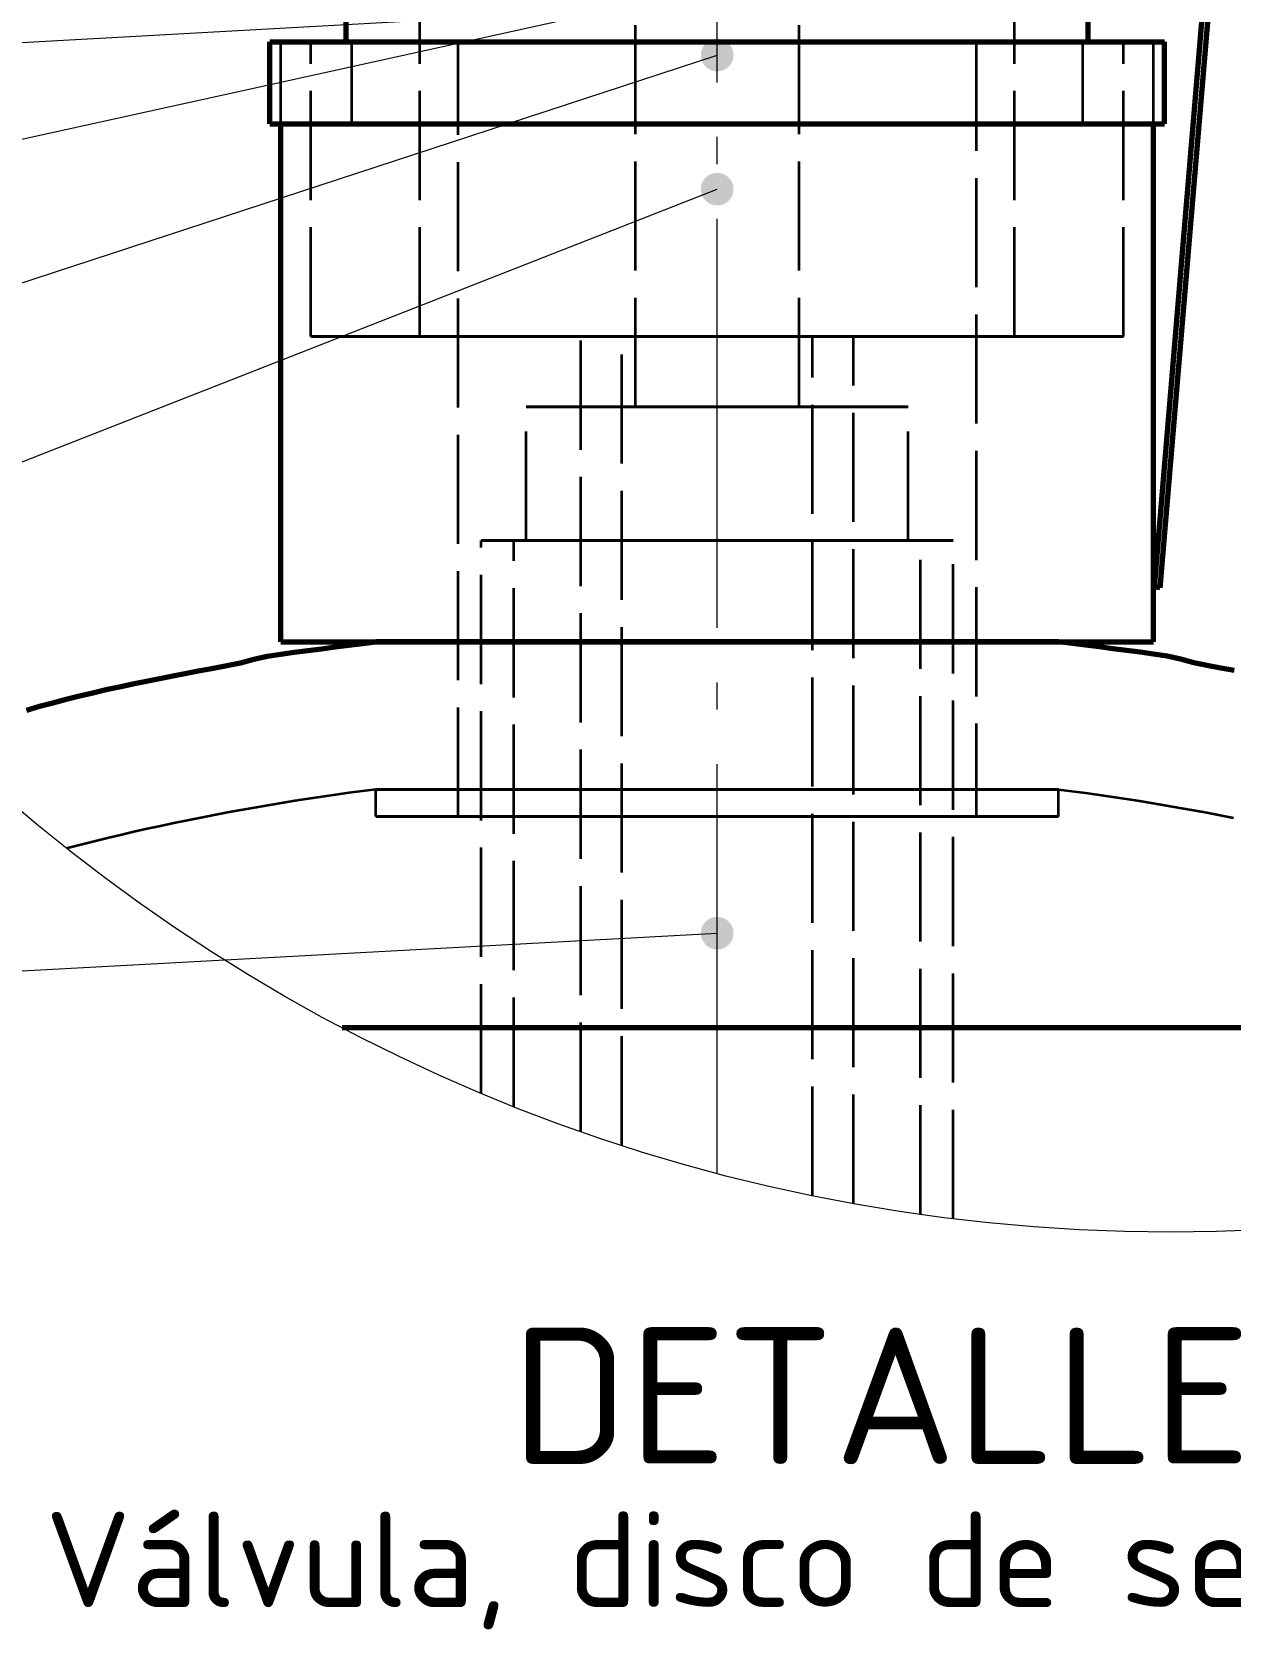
# Model space of a CAD drawing. Header units: millimetres. Extents: x 0 to 2382, y 0 to 420.
# Drawn here: x 948.9 to 992.9, y 245.7 to 304.5 of the extents above; entities that cross this region are included whole.
import ezdxf
from ezdxf.enums import TextEntityAlignment as Align

# ---------------------------------------------------------------- set-up
doc = ezdxf.new("R2010")
doc.units = ezdxf.units.MM
doc.linetypes.add('IRAM-E-TRAZOS', pattern=[5, 4, -1])
doc.linetypes.add('IRAM-F-TRAZO-PUNTO', pattern=[20, 15, -2, 1, -2])
for name, color, linetype, lineweight in [('01-VISIBLE', 7, 'CONTINUOUS', 70), ('02-OCULTA', 4, 'IRAM-E-TRAZOS', 35), ('03-EJE', 1, 'IRAM-F-TRAZO-PUNTO', 18), ('06-TEXTO', 7, 'CONTINUOUS', 25), ('08-FINA', 5, 'CONTINUOUS', 18)]:
    doc.layers.add(name, color=color, linetype=linetype, lineweight=lineweight)
doc.styles.add('ISO3098', font='isocpeur.ttf')

msp = doc.modelspace()

# ---------------------------------------------------------------- hatches: boundary and pattern name
at = {"layer": '08-FINA'}
h = msp.add_hatch(color=7, dxfattribs=at)
h.dxf.hatch_style = 1
edge = h.paths.add_edge_path()
edge.add_arc((974.042, 303.663), 0.6, 0, 360)
h = msp.add_hatch(color=7, dxfattribs=at)
h.dxf.hatch_style = 1
edge = h.paths.add_edge_path()
edge.add_arc((974.042, 298.745), 0.6, 0, 360)
h = msp.add_hatch(color=7, dxfattribs=at)
h.dxf.hatch_style = 1
edge = h.paths.add_edge_path()
edge.add_arc((974.042, 271.463), 0.6, 0, 360)

# ---------------------------------------------------------------- linework, layer by layer
at = {"layer": '01-VISIBLE'}
for points in [[(960.442, 304.145), (960.442, 308.245)], [(987.642, 304.145), (987.642, 308.245)], [(990.072, 284.145), (992.072, 307.945)], [(992.272, 307.937), (990.271, 284.128)], [(957.642, 304.145), (958.146, 304.145), (958.651, 304.145), (959.156, 304.145), (959.66, 304.145), (960.165, 304.145), (960.669, 304.145), (961.174, 304.145), (961.679, 304.145), (962.183, 304.145), (962.688, 304.145), (963.192, 304.145), (963.697, 304.145), (964.202, 304.145), (964.706, 304.145), (965.211, 304.145), (965.716, 304.145), (966.22, 304.145), (966.725, 304.145), (967.229, 304.145), (967.734, 304.145), (968.239, 304.145), (968.743, 304.145), (969.248, 304.145), (969.752, 304.145), (970.257, 304.145), (970.762, 304.145), (971.266, 304.145), (971.771, 304.145), (972.276, 304.145), (972.78, 304.145), (973.285, 304.145), (973.789, 304.145), (974.294, 304.145), (974.799, 304.145), (975.303, 304.145), (975.808, 304.145), (976.312, 304.145), (976.817, 304.145), (977.322, 304.145), (977.826, 304.145), (978.331, 304.145), (978.836, 304.145), (979.34, 304.145), (979.845, 304.145), (980.349, 304.145), (980.854, 304.145), (981.359, 304.145), (981.863, 304.145), (982.368, 304.145), (982.872, 304.145), (983.377, 304.145), (983.882, 304.145), (984.386, 304.145), (984.891, 304.145), (985.396, 304.145), (985.9, 304.145), (986.405, 304.145), (986.909, 304.145), (987.414, 304.145), (987.919, 304.145), (988.423, 304.145), (988.928, 304.145), (989.432, 304.145), (989.937, 304.145), (990.442, 304.145)], [(957.642, 301.145), (957.642, 304.145)], [(990.442, 301.145), (990.442, 304.145)], [(957.642, 301.145), (958.146, 301.145), (958.651, 301.145), (959.156, 301.145), (959.66, 301.145), (960.165, 301.145), (960.669, 301.145), (961.174, 301.145), (961.679, 301.145), (962.183, 301.145), (962.688, 301.145), (963.192, 301.145), (963.697, 301.145), (964.202, 301.145), (964.706, 301.145), (965.211, 301.145), (965.716, 301.145), (966.22, 301.145), (966.725, 301.145), (967.229, 301.145), (967.734, 301.145), (968.239, 301.145), (968.743, 301.145), (969.248, 301.145), (969.752, 301.145), (970.257, 301.145), (970.762, 301.145), (971.266, 301.145), (971.771, 301.145), (972.276, 301.145), (972.78, 301.145), (973.285, 301.145), (973.789, 301.145), (974.294, 301.145), (974.799, 301.145), (975.303, 301.145), (975.808, 301.145), (976.312, 301.145), (976.817, 301.145), (977.322, 301.145), (977.826, 301.145), (978.331, 301.145), (978.836, 301.145), (979.34, 301.145), (979.845, 301.145), (980.349, 301.145), (980.854, 301.145), (981.359, 301.145), (981.863, 301.145), (982.368, 301.145), (982.872, 301.145), (983.377, 301.145), (983.882, 301.145), (984.386, 301.145), (984.891, 301.145), (985.396, 301.145), (985.9, 301.145), (986.405, 301.145), (986.909, 301.145), (987.414, 301.145), (987.919, 301.145), (988.423, 301.145), (988.928, 301.145), (989.432, 301.145), (989.937, 301.145), (990.442, 301.145)], [(958.042, 282.145), (958.042, 301.145)], [(990.042, 282.145), (990.042, 301.145)], [(990.271, 284.128), (990.072, 284.145)], [(948.714, 279.645), (949.198, 279.78), (949.683, 279.912), (950.17, 280.039), (950.658, 280.161), (951.147, 280.278), (951.637, 280.391), (952.128, 280.499), (952.62, 280.604), (953.113, 280.705), (953.606, 280.803), (954.1, 280.899), (954.594, 280.994), (955.088, 281.089), (955.581, 281.184), (956.075, 281.281), (956.568, 281.379), (957.055, 281.505), (957.542, 281.625), (958.04, 281.697), (958.538, 281.765), (959.037, 281.83), (959.536, 281.894), (960.034, 281.957), (960.533, 282.02), (961.033, 282.081), (961.532, 282.144)], [(958.042, 282.145), (958.542, 282.145), (959.042, 282.145), (959.542, 282.145), (960.042, 282.145), (960.542, 282.145), (961.042, 282.145), (961.542, 282.145), (962.042, 282.145), (962.542, 282.145), (963.042, 282.145), (963.542, 282.145), (964.042, 282.145), (964.542, 282.145), (965.042, 282.145), (965.542, 282.145), (966.042, 282.145), (966.542, 282.145), (967.042, 282.145), (967.542, 282.145), (968.042, 282.145), (968.542, 282.145), (969.042, 282.145), (969.542, 282.145), (970.042, 282.145), (970.542, 282.145), (971.042, 282.145), (971.542, 282.145), (972.042, 282.145), (972.542, 282.145), (973.042, 282.145), (973.542, 282.145), (974.042, 282.145), (974.542, 282.145), (975.042, 282.145), (975.542, 282.145), (976.042, 282.145), (976.542, 282.145), (977.042, 282.145), (977.542, 282.145), (978.042, 282.145), (978.542, 282.145), (979.042, 282.145), (979.542, 282.145), (980.042, 282.145), (980.542, 282.145), (981.042, 282.145), (981.542, 282.145), (982.042, 282.145), (982.542, 282.145), (983.042, 282.145), (983.542, 282.145), (984.042, 282.145), (984.542, 282.145), (985.042, 282.145), (985.542, 282.145), (986.042, 282.145), (986.542, 282.145), (987.042, 282.145), (987.542, 282.145), (988.042, 282.145), (988.542, 282.145), (989.042, 282.145), (989.542, 282.145), (990.042, 282.145)], [(961.532, 282.144), (961.532, 282.145)], [(986.552, 282.144), (986.051, 282.144), (985.551, 282.144), (985.05, 282.144), (984.55, 282.144), (984.05, 282.144), (983.549, 282.144), (983.049, 282.144), (982.548, 282.144), (982.048, 282.144), (981.548, 282.144), (981.047, 282.144), (980.547, 282.144), (980.046, 282.144), (979.546, 282.144), (979.046, 282.144), (978.545, 282.144), (978.045, 282.144), (977.544, 282.144), (977.044, 282.144), (976.544, 282.144), (976.043, 282.144), (975.543, 282.144), (975.042, 282.144), (974.542, 282.144), (974.042, 282.144), (973.541, 282.144), (973.041, 282.144), (972.54, 282.144), (972.04, 282.144), (971.54, 282.144), (971.039, 282.144), (970.539, 282.144), (970.038, 282.144), (969.538, 282.144), (969.038, 282.144), (968.537, 282.144), (968.037, 282.144), (967.536, 282.144), (967.036, 282.144), (966.536, 282.144), (966.035, 282.144), (965.535, 282.144), (965.034, 282.144), (964.534, 282.144), (964.034, 282.144), (963.533, 282.144), (963.033, 282.144), (962.532, 282.144), (962.032, 282.144), (961.532, 282.144)], [(986.552, 282.144), (986.552, 282.145)], [(992.995, 281.089), (992.502, 281.184), (992.008, 281.28), (991.515, 281.38), (991.028, 281.504), (990.541, 281.624), (990.044, 281.697), (989.545, 281.765), (989.047, 281.83), (988.548, 281.894), (988.049, 281.957), (987.55, 282.02), (987.051, 282.082), (986.552, 282.144)], [(960.291, 268.006), (960.78, 268.006), (961.281, 268.006), (961.781, 268.006), (962.281, 268.006), (962.782, 268.006), (963.282, 268.006), (963.783, 268.006), (964.283, 268.006), (964.784, 268.006), (965.284, 268.006), (965.784, 268.006), (966.285, 268.006), (966.785, 268.006), (967.286, 268.006), (967.786, 268.006), (968.287, 268.006), (968.787, 268.006), (969.288, 268.006), (969.788, 268.006), (970.288, 268.006), (970.789, 268.006), (971.289, 268.006), (971.79, 268.006), (972.29, 268.006), (972.791, 268.006), (973.291, 268.006), (973.791, 268.006), (974.292, 268.006), (974.792, 268.006), (975.293, 268.006), (975.793, 268.006), (976.294, 268.006), (976.794, 268.006), (977.295, 268.006), (977.795, 268.006), (978.295, 268.006), (978.796, 268.006), (979.296, 268.006), (979.797, 268.006), (980.297, 268.006), (980.798, 268.006), (981.298, 268.006), (981.798, 268.006), (982.299, 268.006), (982.799, 268.006), (983.3, 268.006), (983.8, 268.006), (984.301, 268.006), (984.801, 268.006), (985.301, 268.006), (985.802, 268.006), (986.302, 268.006), (986.803, 268.006), (987.303, 268.006), (987.804, 268.006), (988.304, 268.006), (988.805, 268.006), (989.305, 268.006), (989.805, 268.006), (990.306, 268.006), (990.806, 268.006), (991.307, 268.006), (991.807, 268.006), (992.308, 268.006), (992.808, 268.006), (993.308, 268.006)]]:
    msp.add_lwpolyline(points, dxfattribs=at)
at = {"layer": '02-OCULTA'}
for points in [[(971.042, 290.763), (971.042, 321.463)], [(977.042, 290.763), (977.042, 321.463)], [(963.142, 304.145), (963.142, 308.245)], [(984.942, 304.145), (984.942, 308.245)], [(990.072, 284.145), (992.072, 307.945)], [(992.272, 307.937), (990.271, 284.128)], [(990.442, 304.145), (989.937, 304.145), (989.432, 304.145), (988.928, 304.145), (988.423, 304.145), (987.919, 304.145), (987.414, 304.145), (986.909, 304.145), (986.405, 304.145), (985.9, 304.145), (985.396, 304.145), (984.891, 304.145), (984.386, 304.145), (983.882, 304.145), (983.377, 304.145), (982.872, 304.145), (982.368, 304.145), (981.863, 304.145), (981.359, 304.145), (980.854, 304.145), (980.349, 304.145), (979.845, 304.145), (979.34, 304.145), (978.836, 304.145), (978.331, 304.145), (977.826, 304.145), (977.322, 304.145), (976.817, 304.145), (976.312, 304.145), (975.808, 304.145), (975.303, 304.145), (974.799, 304.145), (974.294, 304.145), (973.789, 304.145), (973.285, 304.145), (972.78, 304.145), (972.276, 304.145), (971.771, 304.145), (971.266, 304.145), (970.762, 304.145), (970.257, 304.145), (969.752, 304.145), (969.248, 304.145), (968.743, 304.145), (968.239, 304.145), (967.734, 304.145), (967.229, 304.145), (966.725, 304.145), (966.22, 304.145), (965.716, 304.145), (965.211, 304.145), (964.706, 304.145), (964.202, 304.145), (963.697, 304.145), (963.192, 304.145), (962.688, 304.145), (962.183, 304.145), (961.679, 304.145), (961.174, 304.145), (960.669, 304.145), (960.165, 304.145), (959.66, 304.145), (959.156, 304.145), (958.651, 304.145), (958.146, 304.145), (957.642, 304.145)], [(990.042, 304.145), (989.542, 304.145), (989.042, 304.145), (988.542, 304.145), (988.042, 304.145), (987.542, 304.145), (987.042, 304.145), (986.542, 304.145), (986.042, 304.145), (985.542, 304.145), (985.042, 304.145), (984.542, 304.145), (984.042, 304.145), (983.542, 304.145), (983.042, 304.145), (982.542, 304.145), (982.042, 304.145), (981.542, 304.145), (981.042, 304.145), (980.542, 304.145), (980.042, 304.145), (979.542, 304.145), (979.042, 304.145), (978.542, 304.145), (978.042, 304.145), (977.542, 304.145), (977.042, 304.145), (976.542, 304.145), (976.042, 304.145), (975.542, 304.145), (975.042, 304.145), (974.542, 304.145), (974.042, 304.145), (973.542, 304.145), (973.042, 304.145), (972.542, 304.145), (972.042, 304.145), (971.542, 304.145), (971.042, 304.145), (970.542, 304.145), (970.042, 304.145), (969.542, 304.145), (969.042, 304.145), (968.542, 304.145), (968.042, 304.145), (967.542, 304.145), (967.042, 304.145), (966.542, 304.145), (966.042, 304.145), (965.542, 304.145), (965.042, 304.145), (964.542, 304.145), (964.042, 304.145), (963.542, 304.145), (963.042, 304.145), (962.542, 304.145), (962.042, 304.145), (961.542, 304.145), (961.042, 304.145), (960.542, 304.145), (960.042, 304.145), (959.542, 304.145), (959.042, 304.145), (958.542, 304.145), (958.042, 304.145)], [(958.042, 304.145), (958.542, 304.145), (959.042, 304.145), (959.542, 304.145), (960.042, 304.145), (960.542, 304.145), (961.042, 304.145), (961.542, 304.145), (962.042, 304.145), (962.542, 304.145), (963.042, 304.145), (963.542, 304.145), (964.042, 304.145), (964.542, 304.145), (965.042, 304.145), (965.542, 304.145), (966.042, 304.145), (966.542, 304.145), (967.042, 304.145), (967.542, 304.145), (968.042, 304.145), (968.542, 304.145), (969.042, 304.145), (969.542, 304.145), (970.042, 304.145), (970.542, 304.145), (971.042, 304.145), (971.542, 304.145), (972.042, 304.145), (972.542, 304.145), (973.042, 304.145), (973.542, 304.145), (974.042, 304.145), (974.542, 304.145), (975.042, 304.145), (975.542, 304.145), (976.042, 304.145), (976.542, 304.145), (977.042, 304.145), (977.542, 304.145), (978.042, 304.145), (978.542, 304.145), (979.042, 304.145), (979.542, 304.145), (980.042, 304.145), (980.542, 304.145), (981.042, 304.145), (981.542, 304.145), (982.042, 304.145), (982.542, 304.145), (983.042, 304.145), (983.542, 304.145), (984.042, 304.145), (984.542, 304.145), (985.042, 304.145), (985.542, 304.145), (986.042, 304.145), (986.542, 304.145), (987.042, 304.145), (987.542, 304.145), (988.042, 304.145), (988.542, 304.145), (989.042, 304.145), (989.542, 304.145), (990.042, 304.145)], [(958.042, 301.145), (958.042, 304.145)], [(988.942, 304.145), (988.437, 304.145), (987.931, 304.145), (987.426, 304.145), (986.921, 304.145), (986.416, 304.145), (985.911, 304.145), (985.406, 304.145), (984.901, 304.145), (984.396, 304.145), (983.891, 304.145), (983.386, 304.145), (982.881, 304.145), (982.376, 304.145), (981.87, 304.145), (981.365, 304.145), (980.86, 304.145), (980.355, 304.145), (979.85, 304.145), (979.345, 304.145), (978.84, 304.145), (978.335, 304.145), (977.83, 304.145), (977.325, 304.145), (976.82, 304.145), (976.315, 304.145), (975.809, 304.145), (975.304, 304.145), (974.799, 304.145), (974.294, 304.145), (973.789, 304.145), (973.284, 304.145), (972.779, 304.145), (972.274, 304.145), (971.769, 304.145), (971.264, 304.145), (970.759, 304.145), (970.254, 304.145), (969.748, 304.145), (969.243, 304.145), (968.738, 304.145), (968.233, 304.145), (967.728, 304.145), (967.223, 304.145), (966.718, 304.145), (966.213, 304.145), (965.708, 304.145), (965.203, 304.145), (964.698, 304.145), (964.193, 304.145), (963.687, 304.145), (963.182, 304.145), (962.677, 304.145), (962.172, 304.145), (961.667, 304.145), (961.162, 304.145), (960.657, 304.145), (960.152, 304.145), (959.647, 304.145), (959.142, 304.145)], [(959.142, 304.145), (959.647, 304.145), (960.152, 304.145), (960.657, 304.145), (961.162, 304.145), (961.667, 304.145), (962.172, 304.145), (962.677, 304.145), (963.182, 304.145), (963.687, 304.145), (964.193, 304.145), (964.698, 304.145), (965.203, 304.145), (965.708, 304.145), (966.213, 304.145), (966.718, 304.145), (967.223, 304.145), (967.728, 304.145), (968.233, 304.145), (968.738, 304.145), (969.243, 304.145), (969.748, 304.145), (970.254, 304.145), (970.759, 304.145), (971.264, 304.145), (971.769, 304.145), (972.274, 304.145), (972.779, 304.145), (973.284, 304.145), (973.789, 304.145), (974.294, 304.145), (974.799, 304.145), (975.304, 304.145), (975.809, 304.145), (976.315, 304.145), (976.82, 304.145), (977.325, 304.145), (977.83, 304.145), (978.335, 304.145), (978.84, 304.145), (979.345, 304.145), (979.85, 304.145), (980.355, 304.145), (980.86, 304.145), (981.365, 304.145), (981.87, 304.145), (982.376, 304.145), (982.881, 304.145), (983.386, 304.145), (983.891, 304.145), (984.396, 304.145), (984.901, 304.145), (985.406, 304.145), (985.911, 304.145), (986.416, 304.145), (986.921, 304.145), (987.426, 304.145), (987.931, 304.145), (988.437, 304.145), (988.942, 304.145)], [(959.142, 293.345), (959.142, 304.145)], [(987.642, 304.145), (987.138, 304.145), (986.634, 304.145), (986.131, 304.145), (985.627, 304.145), (985.123, 304.145), (984.619, 304.145), (984.116, 304.145), (983.612, 304.145), (983.108, 304.145), (982.605, 304.145), (982.101, 304.145), (981.597, 304.145), (981.094, 304.145), (980.59, 304.145), (980.086, 304.145), (979.582, 304.145), (979.079, 304.145), (978.575, 304.145), (978.071, 304.145), (977.568, 304.145), (977.064, 304.145), (976.56, 304.145), (976.056, 304.145), (975.553, 304.145), (975.049, 304.145), (974.545, 304.145), (974.042, 304.145), (973.538, 304.145), (973.034, 304.145), (972.531, 304.145), (972.027, 304.145), (971.523, 304.145), (971.019, 304.145), (970.516, 304.145), (970.012, 304.145), (969.508, 304.145), (969.005, 304.145), (968.501, 304.145), (967.997, 304.145), (967.494, 304.145), (966.99, 304.145), (966.486, 304.145), (965.982, 304.145), (965.479, 304.145), (964.975, 304.145), (964.471, 304.145), (963.968, 304.145), (963.464, 304.145), (962.96, 304.145), (962.456, 304.145), (961.953, 304.145), (961.449, 304.145), (960.945, 304.145), (960.442, 304.145)], [(960.442, 304.145), (960.945, 304.145), (961.449, 304.145), (961.953, 304.145), (962.456, 304.145), (962.96, 304.145), (963.464, 304.145), (963.968, 304.145), (964.471, 304.145), (964.975, 304.145), (965.479, 304.145), (965.982, 304.145), (966.486, 304.145), (966.99, 304.145), (967.494, 304.145), (967.997, 304.145), (968.501, 304.145), (969.005, 304.145), (969.508, 304.145), (970.012, 304.145), (970.516, 304.145), (971.019, 304.145), (971.523, 304.145), (972.027, 304.145), (972.531, 304.145), (973.034, 304.145), (973.538, 304.145), (974.042, 304.145), (974.545, 304.145), (975.049, 304.145), (975.553, 304.145), (976.056, 304.145), (976.56, 304.145), (977.064, 304.145), (977.568, 304.145), (978.071, 304.145), (978.575, 304.145), (979.079, 304.145), (979.582, 304.145), (980.086, 304.145), (980.59, 304.145), (981.094, 304.145), (981.597, 304.145), (982.101, 304.145), (982.605, 304.145), (983.108, 304.145), (983.612, 304.145), (984.116, 304.145), (984.619, 304.145), (985.123, 304.145), (985.627, 304.145), (986.131, 304.145), (986.634, 304.145), (987.138, 304.145), (987.642, 304.145)], [(987.442, 304.145), (986.936, 304.145), (986.43, 304.145), (985.925, 304.145), (985.419, 304.145), (984.913, 304.145), (984.408, 304.145), (983.902, 304.145), (983.396, 304.145), (982.891, 304.145), (982.385, 304.145), (981.879, 304.145), (981.374, 304.145), (980.868, 304.145), (980.362, 304.145), (979.857, 304.145), (979.351, 304.145), (978.845, 304.145), (978.34, 304.145), (977.834, 304.145), (977.328, 304.145), (976.823, 304.145), (976.317, 304.145), (975.811, 304.145), (975.306, 304.145), (974.8, 304.145), (974.294, 304.145), (973.789, 304.145), (973.283, 304.145), (972.778, 304.145), (972.272, 304.145), (971.766, 304.145), (971.261, 304.145), (970.755, 304.145), (970.249, 304.145), (969.744, 304.145), (969.238, 304.145), (968.732, 304.145), (968.227, 304.145), (967.721, 304.145), (967.215, 304.145), (966.71, 304.145), (966.204, 304.145), (965.698, 304.145), (965.193, 304.145), (964.687, 304.145), (964.181, 304.145), (963.676, 304.145), (963.17, 304.145), (962.664, 304.145), (962.159, 304.145), (961.653, 304.145), (961.147, 304.145), (960.642, 304.145)], [(960.642, 304.145), (961.147, 304.145), (961.653, 304.145), (962.159, 304.145), (962.664, 304.145), (963.17, 304.145), (963.676, 304.145), (964.181, 304.145), (964.687, 304.145), (965.193, 304.145), (965.698, 304.145), (966.204, 304.145), (966.71, 304.145), (967.215, 304.145), (967.721, 304.145), (968.227, 304.145), (968.732, 304.145), (969.238, 304.145), (969.744, 304.145), (970.249, 304.145), (970.755, 304.145), (971.261, 304.145), (971.766, 304.145), (972.272, 304.145), (972.778, 304.145), (973.283, 304.145), (973.789, 304.145), (974.294, 304.145), (974.8, 304.145), (975.306, 304.145), (975.811, 304.145), (976.317, 304.145), (976.823, 304.145), (977.328, 304.145), (977.834, 304.145), (978.34, 304.145), (978.845, 304.145), (979.351, 304.145), (979.857, 304.145), (980.362, 304.145), (980.868, 304.145), (981.374, 304.145), (981.879, 304.145), (982.385, 304.145), (982.891, 304.145), (983.396, 304.145), (983.902, 304.145), (984.408, 304.145), (984.913, 304.145), (985.419, 304.145), (985.925, 304.145), (986.43, 304.145), (986.936, 304.145), (987.442, 304.145)], [(960.642, 301.145), (960.642, 304.145)], [(984.942, 304.145), (984.435, 304.145), (983.928, 304.145), (983.421, 304.145), (982.914, 304.145), (982.407, 304.145), (981.9, 304.145), (981.393, 304.145), (980.886, 304.145), (980.379, 304.145), (979.872, 304.145), (979.365, 304.145), (978.858, 304.145), (978.351, 304.145), (977.844, 304.145), (977.337, 304.145), (976.83, 304.145), (976.323, 304.145), (975.816, 304.145), (975.309, 304.145), (974.802, 304.145), (974.295, 304.145), (973.788, 304.145), (973.281, 304.145), (972.774, 304.145), (972.267, 304.145), (971.76, 304.145), (971.253, 304.145), (970.746, 304.145), (970.239, 304.145), (969.732, 304.145), (969.225, 304.145), (968.718, 304.145), (968.211, 304.145), (967.704, 304.145), (967.197, 304.145), (966.691, 304.145), (966.184, 304.145), (965.677, 304.145), (965.17, 304.145), (964.663, 304.145), (964.156, 304.145), (963.649, 304.145), (963.142, 304.145)], [(963.142, 304.145), (963.649, 304.145), (964.156, 304.145), (964.663, 304.145), (965.17, 304.145), (965.677, 304.145), (966.184, 304.145), (966.691, 304.145), (967.197, 304.145), (967.704, 304.145), (968.211, 304.145), (968.718, 304.145), (969.225, 304.145), (969.732, 304.145), (970.239, 304.145), (970.746, 304.145), (971.253, 304.145), (971.76, 304.145), (972.267, 304.145), (972.774, 304.145), (973.281, 304.145), (973.788, 304.145), (974.295, 304.145), (974.802, 304.145), (975.309, 304.145), (975.816, 304.145), (976.323, 304.145), (976.83, 304.145), (977.337, 304.145), (977.844, 304.145), (978.351, 304.145), (978.858, 304.145), (979.365, 304.145), (979.872, 304.145), (980.379, 304.145), (980.886, 304.145), (981.393, 304.145), (981.9, 304.145), (982.407, 304.145), (982.914, 304.145), (983.421, 304.145), (983.928, 304.145), (984.435, 304.145), (984.942, 304.145)], [(984.942, 304.145), (984.435, 304.145), (983.928, 304.145), (983.421, 304.145), (982.914, 304.145), (982.407, 304.145), (981.9, 304.145), (981.393, 304.145), (980.886, 304.145), (980.379, 304.145), (979.872, 304.145), (979.365, 304.145), (978.858, 304.145), (978.351, 304.145), (977.844, 304.145), (977.337, 304.145), (976.83, 304.145), (976.323, 304.145), (975.816, 304.145), (975.309, 304.145), (974.802, 304.145), (974.295, 304.145), (973.788, 304.145), (973.281, 304.145), (972.774, 304.145), (972.267, 304.145), (971.76, 304.145), (971.253, 304.145), (970.746, 304.145), (970.239, 304.145), (969.732, 304.145), (969.225, 304.145), (968.718, 304.145), (968.211, 304.145), (967.704, 304.145), (967.197, 304.145), (966.691, 304.145), (966.184, 304.145), (965.677, 304.145), (965.17, 304.145), (964.663, 304.145), (964.156, 304.145), (963.649, 304.145), (963.142, 304.145)], [(963.142, 304.145), (963.649, 304.145), (964.156, 304.145), (964.663, 304.145), (965.17, 304.145), (965.677, 304.145), (966.184, 304.145), (966.691, 304.145), (967.197, 304.145), (967.704, 304.145), (968.211, 304.145), (968.718, 304.145), (969.225, 304.145), (969.732, 304.145), (970.239, 304.145), (970.746, 304.145), (971.253, 304.145), (971.76, 304.145), (972.267, 304.145), (972.774, 304.145), (973.281, 304.145), (973.788, 304.145), (974.295, 304.145), (974.802, 304.145), (975.309, 304.145), (975.816, 304.145), (976.323, 304.145), (976.83, 304.145), (977.337, 304.145), (977.844, 304.145), (978.351, 304.145), (978.858, 304.145), (979.365, 304.145), (979.872, 304.145), (980.379, 304.145), (980.886, 304.145), (981.393, 304.145), (981.9, 304.145), (982.407, 304.145), (982.914, 304.145), (983.421, 304.145), (983.928, 304.145), (984.435, 304.145), (984.942, 304.145)], [(963.142, 293.345), (963.142, 304.145)], [(983.542, 304.145), (983.042, 304.145), (982.542, 304.145), (982.042, 304.145), (981.542, 304.145), (981.042, 304.145), (980.542, 304.145), (980.042, 304.145), (979.542, 304.145), (979.042, 304.145), (978.542, 304.145), (978.042, 304.145), (977.542, 304.145), (977.042, 304.145), (976.542, 304.145), (976.042, 304.145), (975.542, 304.145), (975.042, 304.145), (974.542, 304.145), (974.042, 304.145), (973.542, 304.145), (973.042, 304.145), (972.542, 304.145), (972.042, 304.145), (971.542, 304.145), (971.042, 304.145), (970.542, 304.145), (970.042, 304.145), (969.542, 304.145), (969.042, 304.145), (968.542, 304.145), (968.042, 304.145), (967.542, 304.145), (967.042, 304.145), (966.542, 304.145), (966.042, 304.145), (965.542, 304.145), (965.042, 304.145), (964.542, 304.145)], [(964.542, 304.145), (965.042, 304.145), (965.542, 304.145), (966.042, 304.145), (966.542, 304.145), (967.042, 304.145), (967.542, 304.145), (968.042, 304.145), (968.542, 304.145), (969.042, 304.145), (969.542, 304.145), (970.042, 304.145), (970.542, 304.145), (971.042, 304.145), (971.542, 304.145), (972.042, 304.145), (972.542, 304.145), (973.042, 304.145), (973.542, 304.145), (974.042, 304.145), (974.542, 304.145), (975.042, 304.145), (975.542, 304.145), (976.042, 304.145), (976.542, 304.145), (977.042, 304.145), (977.542, 304.145), (978.042, 304.145), (978.542, 304.145), (979.042, 304.145), (979.542, 304.145), (980.042, 304.145), (980.542, 304.145), (981.042, 304.145), (981.542, 304.145), (982.042, 304.145), (982.542, 304.145), (983.042, 304.145), (983.542, 304.145)], [(964.542, 275.735), (964.542, 304.145)], [(983.542, 304.145), (983.542, 275.735)], [(984.942, 293.345), (984.942, 304.145)], [(987.442, 301.145), (987.442, 304.145)], [(988.942, 293.345), (988.942, 304.145)], [(990.042, 301.145), (990.042, 304.145)], [(990.442, 301.145), (989.937, 301.145), (989.432, 301.145), (988.928, 301.145), (988.423, 301.145), (987.919, 301.145), (987.414, 301.145), (986.909, 301.145), (986.405, 301.145), (985.9, 301.145), (985.396, 301.145), (984.891, 301.145), (984.386, 301.145), (983.882, 301.145), (983.377, 301.145), (982.872, 301.145), (982.368, 301.145), (981.863, 301.145), (981.359, 301.145), (980.854, 301.145), (980.349, 301.145), (979.845, 301.145), (979.34, 301.145), (978.836, 301.145), (978.331, 301.145), (977.826, 301.145), (977.322, 301.145), (976.817, 301.145), (976.312, 301.145), (975.808, 301.145), (975.303, 301.145), (974.799, 301.145), (974.294, 301.145), (973.789, 301.145), (973.285, 301.145), (972.78, 301.145), (972.276, 301.145), (971.771, 301.145), (971.266, 301.145), (970.762, 301.145), (970.257, 301.145), (969.752, 301.145), (969.248, 301.145), (968.743, 301.145), (968.239, 301.145), (967.734, 301.145), (967.229, 301.145), (966.725, 301.145), (966.22, 301.145), (965.716, 301.145), (965.211, 301.145), (964.706, 301.145), (964.202, 301.145), (963.697, 301.145), (963.192, 301.145), (962.688, 301.145), (962.183, 301.145), (961.679, 301.145), (961.174, 301.145), (960.669, 301.145), (960.165, 301.145), (959.66, 301.145), (959.156, 301.145), (958.651, 301.145), (958.146, 301.145), (957.642, 301.145)], [(987.442, 301.145), (986.936, 301.145), (986.43, 301.145), (985.925, 301.145), (985.419, 301.145), (984.913, 301.145), (984.408, 301.145), (983.902, 301.145), (983.396, 301.145), (982.891, 301.145), (982.385, 301.145), (981.879, 301.145), (981.374, 301.145), (980.868, 301.145), (980.362, 301.145), (979.857, 301.145), (979.351, 301.145), (978.845, 301.145), (978.34, 301.145), (977.834, 301.145), (977.328, 301.145), (976.823, 301.145), (976.317, 301.145), (975.811, 301.145), (975.306, 301.145), (974.8, 301.145), (974.294, 301.145), (973.789, 301.145), (973.283, 301.145), (972.778, 301.145), (972.272, 301.145), (971.766, 301.145), (971.261, 301.145), (970.755, 301.145), (970.249, 301.145), (969.744, 301.145), (969.238, 301.145), (968.732, 301.145), (968.227, 301.145), (967.721, 301.145), (967.215, 301.145), (966.71, 301.145), (966.204, 301.145), (965.698, 301.145), (965.193, 301.145), (964.687, 301.145), (964.181, 301.145), (963.676, 301.145), (963.17, 301.145), (962.664, 301.145), (962.159, 301.145), (961.653, 301.145), (961.147, 301.145), (960.642, 301.145)], [(960.642, 301.145), (961.147, 301.145), (961.653, 301.145), (962.159, 301.145), (962.664, 301.145), (963.17, 301.145), (963.676, 301.145), (964.181, 301.145), (964.687, 301.145), (965.193, 301.145), (965.698, 301.145), (966.204, 301.145), (966.71, 301.145), (967.215, 301.145), (967.721, 301.145), (968.227, 301.145), (968.732, 301.145), (969.238, 301.145), (969.744, 301.145), (970.249, 301.145), (970.755, 301.145), (971.261, 301.145), (971.766, 301.145), (972.272, 301.145), (972.778, 301.145), (973.283, 301.145), (973.789, 301.145), (974.294, 301.145), (974.8, 301.145), (975.306, 301.145), (975.811, 301.145), (976.317, 301.145), (976.823, 301.145), (977.328, 301.145), (977.834, 301.145), (978.34, 301.145), (978.845, 301.145), (979.351, 301.145), (979.857, 301.145), (980.362, 301.145), (980.868, 301.145), (981.374, 301.145), (981.879, 301.145), (982.385, 301.145), (982.891, 301.145), (983.396, 301.145), (983.902, 301.145), (984.408, 301.145), (984.913, 301.145), (985.419, 301.145), (985.925, 301.145), (986.43, 301.145), (986.936, 301.145), (987.442, 301.145)], [(988.942, 293.345), (988.437, 293.345), (987.931, 293.345), (987.426, 293.345), (986.921, 293.345), (986.416, 293.345), (985.911, 293.345), (985.406, 293.345), (984.901, 293.345), (984.396, 293.345), (983.891, 293.345), (983.386, 293.345), (982.881, 293.345), (982.376, 293.345), (981.87, 293.345), (981.365, 293.345), (980.86, 293.345), (980.355, 293.345), (979.85, 293.345), (979.345, 293.345), (978.84, 293.345), (978.335, 293.345), (977.83, 293.345), (977.325, 293.345), (976.82, 293.345), (976.315, 293.345), (975.809, 293.345), (975.304, 293.345), (974.799, 293.345), (974.294, 293.345), (973.789, 293.345), (973.284, 293.345), (972.779, 293.345), (972.274, 293.345), (971.769, 293.345), (971.264, 293.345), (970.759, 293.345), (970.254, 293.345), (969.748, 293.345), (969.243, 293.345), (968.738, 293.345), (968.233, 293.345), (967.728, 293.345), (967.223, 293.345), (966.718, 293.345), (966.213, 293.345), (965.708, 293.345), (965.203, 293.345), (964.698, 293.345), (964.193, 293.345), (963.687, 293.345), (963.182, 293.345), (962.677, 293.345), (962.172, 293.345), (961.667, 293.345), (961.162, 293.345), (960.657, 293.345), (960.152, 293.345), (959.647, 293.345), (959.142, 293.345)], [(959.142, 293.345), (959.647, 293.345), (960.152, 293.345), (960.657, 293.345), (961.162, 293.345), (961.667, 293.345), (962.172, 293.345), (962.677, 293.345), (963.182, 293.345), (963.687, 293.345), (964.193, 293.345), (964.698, 293.345), (965.203, 293.345), (965.708, 293.345), (966.213, 293.345), (966.718, 293.345), (967.223, 293.345), (967.728, 293.345), (968.233, 293.345), (968.738, 293.345), (969.243, 293.345), (969.748, 293.345), (970.254, 293.345), (970.759, 293.345), (971.264, 293.345), (971.769, 293.345), (972.274, 293.345), (972.779, 293.345), (973.284, 293.345), (973.789, 293.345), (974.294, 293.345), (974.799, 293.345), (975.304, 293.345), (975.809, 293.345), (976.315, 293.345), (976.82, 293.345), (977.325, 293.345), (977.83, 293.345), (978.335, 293.345), (978.84, 293.345), (979.345, 293.345), (979.85, 293.345), (980.355, 293.345), (980.86, 293.345), (981.365, 293.345), (981.87, 293.345), (982.376, 293.345), (982.881, 293.345), (983.386, 293.345), (983.891, 293.345), (984.396, 293.345), (984.901, 293.345), (985.406, 293.345), (985.911, 293.345), (986.416, 293.345), (986.921, 293.345), (987.426, 293.345), (987.931, 293.345), (988.437, 293.345), (988.942, 293.345)], [(984.942, 293.345), (984.435, 293.345), (983.928, 293.345), (983.421, 293.345), (982.914, 293.345), (982.407, 293.345), (981.9, 293.345), (981.393, 293.345), (980.886, 293.345), (980.379, 293.345), (979.872, 293.345), (979.365, 293.345), (978.858, 293.345), (978.351, 293.345), (977.844, 293.345), (977.337, 293.345), (976.83, 293.345), (976.323, 293.345), (975.816, 293.345), (975.309, 293.345), (974.802, 293.345), (974.295, 293.345), (973.788, 293.345), (973.281, 293.345), (972.774, 293.345), (972.267, 293.345), (971.76, 293.345), (971.253, 293.345), (970.746, 293.345), (970.239, 293.345), (969.732, 293.345), (969.225, 293.345), (968.718, 293.345), (968.211, 293.345), (967.704, 293.345), (967.197, 293.345), (966.691, 293.345), (966.184, 293.345), (965.677, 293.345), (965.17, 293.345), (964.663, 293.345), (964.156, 293.345), (963.649, 293.345), (963.142, 293.345)], [(963.142, 293.345), (963.649, 293.345), (964.156, 293.345), (964.663, 293.345), (965.17, 293.345), (965.677, 293.345), (966.184, 293.345), (966.691, 293.345), (967.197, 293.345), (967.704, 293.345), (968.211, 293.345), (968.718, 293.345), (969.225, 293.345), (969.732, 293.345), (970.239, 293.345), (970.746, 293.345), (971.253, 293.345), (971.76, 293.345), (972.267, 293.345), (972.774, 293.345), (973.281, 293.345), (973.788, 293.345), (974.295, 293.345), (974.802, 293.345), (975.309, 293.345), (975.816, 293.345), (976.323, 293.345), (976.83, 293.345), (977.337, 293.345), (977.844, 293.345), (978.351, 293.345), (978.858, 293.345), (979.365, 293.345), (979.872, 293.345), (980.379, 293.345), (980.886, 293.345), (981.393, 293.345), (981.9, 293.345), (982.407, 293.345), (982.914, 293.345), (983.421, 293.345), (983.928, 293.345), (984.435, 293.345), (984.942, 293.345)], [(979.042, 293.345), (978.542, 293.345), (978.042, 293.345), (977.542, 293.345), (977.042, 293.345), (976.542, 293.345), (976.042, 293.345), (975.542, 293.345), (975.042, 293.345), (974.542, 293.345), (974.042, 293.345), (973.542, 293.345), (973.042, 293.345), (972.542, 293.345), (972.042, 293.345), (971.542, 293.345), (971.042, 293.345), (970.542, 293.345), (970.042, 293.345), (969.542, 293.345), (969.042, 293.345)], [(969.042, 293.345), (969.542, 293.345), (970.042, 293.345), (970.542, 293.345), (971.042, 293.345), (971.542, 293.345), (972.042, 293.345), (972.542, 293.345), (973.042, 293.345), (973.542, 293.345), (974.042, 293.345), (974.542, 293.345), (975.042, 293.345), (975.542, 293.345), (976.042, 293.345), (976.542, 293.345), (977.042, 293.345), (977.542, 293.345), (978.042, 293.345), (978.542, 293.345), (979.042, 293.345)], [(969.042, 264.191), (969.042, 293.345)], [(977.542, 293.345), (977.042, 293.345), (976.542, 293.345), (976.042, 293.345), (975.542, 293.345), (975.042, 293.345), (974.542, 293.345), (974.042, 293.345), (973.542, 293.345), (973.042, 293.345), (972.542, 293.345), (972.042, 293.345), (971.542, 293.345), (971.042, 293.345), (970.542, 293.345)], [(970.542, 293.345), (971.042, 293.345), (971.542, 293.345), (972.042, 293.345), (972.542, 293.345), (973.042, 293.345), (973.542, 293.345), (974.042, 293.345), (974.542, 293.345), (975.042, 293.345), (975.542, 293.345), (976.042, 293.345), (976.542, 293.345), (977.042, 293.345), (977.542, 293.345)], [(970.542, 263.685), (970.542, 293.345)], [(977.542, 261.837), (977.542, 293.345)], [(979.042, 261.548), (979.042, 293.345)], [(981.042, 290.763), (980.542, 290.763), (980.042, 290.763), (979.542, 290.763), (979.042, 290.763), (978.542, 290.763), (978.042, 290.763), (977.542, 290.763), (977.042, 290.763), (976.542, 290.763), (976.042, 290.763), (975.542, 290.763), (975.042, 290.763), (974.542, 290.763), (974.042, 290.763), (973.542, 290.763), (973.042, 290.763), (972.542, 290.763), (972.042, 290.763), (971.542, 290.763), (971.042, 290.763), (970.542, 290.763), (970.042, 290.763), (969.542, 290.763), (969.042, 290.763), (968.542, 290.763), (968.042, 290.763), (967.542, 290.763), (967.042, 290.763)], [(967.042, 290.763), (967.542, 290.763), (968.042, 290.763), (968.542, 290.763), (969.042, 290.763), (969.542, 290.763), (970.042, 290.763), (970.542, 290.763), (971.042, 290.763), (971.542, 290.763), (972.042, 290.763), (972.542, 290.763), (973.042, 290.763), (973.542, 290.763), (974.042, 290.763), (974.542, 290.763), (975.042, 290.763), (975.542, 290.763), (976.042, 290.763), (976.542, 290.763), (977.042, 290.763), (977.542, 290.763), (978.042, 290.763), (978.542, 290.763), (979.042, 290.763), (979.542, 290.763), (980.042, 290.763), (980.542, 290.763), (981.042, 290.763)], [(967.042, 285.863), (967.042, 290.763)], [(977.042, 290.763), (976.542, 290.763), (976.042, 290.763), (975.542, 290.763), (975.042, 290.763), (974.542, 290.763), (974.042, 290.763), (973.542, 290.763), (973.042, 290.763), (972.542, 290.763), (972.042, 290.763), (971.542, 290.763), (971.042, 290.763)], [(971.042, 290.763), (971.542, 290.763), (972.042, 290.763), (972.542, 290.763), (973.042, 290.763), (973.542, 290.763), (974.042, 290.763), (974.542, 290.763), (975.042, 290.763), (975.542, 290.763), (976.042, 290.763), (976.542, 290.763), (977.042, 290.763)], [(981.042, 285.863), (981.042, 290.763)], [(982.692, 285.863), (982.183, 285.863), (981.674, 285.863), (981.165, 285.863), (980.656, 285.863), (980.148, 285.863), (979.639, 285.863), (979.13, 285.863), (978.621, 285.863), (978.112, 285.863), (977.603, 285.863), (977.095, 285.863), (976.586, 285.863), (976.077, 285.863), (975.568, 285.863), (975.059, 285.863), (974.55, 285.863), (974.042, 285.863), (973.533, 285.863), (973.024, 285.863), (972.515, 285.863), (972.006, 285.863), (971.498, 285.863), (970.989, 285.863), (970.48, 285.863), (969.971, 285.863), (969.462, 285.863), (968.953, 285.863), (968.445, 285.863), (967.936, 285.863), (967.427, 285.863), (966.918, 285.863), (966.409, 285.863), (965.9, 285.863), (965.392, 285.863)], [(965.392, 285.863), (965.9, 285.863), (966.409, 285.863), (966.918, 285.863), (967.427, 285.863), (967.936, 285.863), (968.445, 285.863), (968.953, 285.863), (969.462, 285.863), (969.971, 285.863), (970.48, 285.863), (970.989, 285.863), (971.498, 285.863), (972.006, 285.863), (972.515, 285.863), (973.024, 285.863), (973.533, 285.863), (974.042, 285.863), (974.55, 285.863), (975.059, 285.863), (975.568, 285.863), (976.077, 285.863), (976.586, 285.863), (977.095, 285.863), (977.603, 285.863), (978.112, 285.863), (978.621, 285.863), (979.13, 285.863), (979.639, 285.863), (980.148, 285.863), (980.656, 285.863), (981.165, 285.863), (981.674, 285.863), (982.183, 285.863), (982.692, 285.863)], [(965.392, 265.598), (965.392, 285.863)], [(981.492, 285.863), (980.978, 285.863), (980.464, 285.863), (979.95, 285.863), (979.436, 285.863), (978.923, 285.863), (978.409, 285.863), (977.895, 285.863), (977.381, 285.863), (976.868, 285.863), (976.354, 285.863), (975.84, 285.863), (975.326, 285.863), (974.812, 285.863), (974.299, 285.863), (973.785, 285.863), (973.271, 285.863), (972.757, 285.863), (972.243, 285.863), (971.73, 285.863), (971.216, 285.863), (970.702, 285.863), (970.188, 285.863), (969.674, 285.863), (969.161, 285.863), (968.647, 285.863), (968.133, 285.863), (967.619, 285.863), (967.105, 285.863), (966.592, 285.863)], [(966.592, 285.863), (967.105, 285.863), (967.619, 285.863), (968.133, 285.863), (968.647, 285.863), (969.161, 285.863), (969.674, 285.863), (970.188, 285.863), (970.702, 285.863), (971.216, 285.863), (971.73, 285.863), (972.243, 285.863), (972.757, 285.863), (973.271, 285.863), (973.785, 285.863), (974.299, 285.863), (974.812, 285.863), (975.326, 285.863), (975.84, 285.863), (976.354, 285.863), (976.868, 285.863), (977.381, 285.863), (977.895, 285.863), (978.409, 285.863), (978.923, 285.863), (979.436, 285.863), (979.95, 285.863), (980.464, 285.863), (980.978, 285.863), (981.492, 285.863)], [(966.592, 265.109), (966.592, 285.863)], [(981.042, 285.863), (980.542, 285.863), (980.042, 285.863), (979.542, 285.863), (979.042, 285.863), (978.542, 285.863), (978.042, 285.863), (977.542, 285.863), (977.042, 285.863), (976.542, 285.863), (976.042, 285.863), (975.542, 285.863), (975.042, 285.863), (974.542, 285.863), (974.042, 285.863), (973.542, 285.863), (973.042, 285.863), (972.542, 285.863), (972.042, 285.863), (971.542, 285.863), (971.042, 285.863), (970.542, 285.863), (970.042, 285.863), (969.542, 285.863), (969.042, 285.863), (968.542, 285.863), (968.042, 285.863), (967.542, 285.863), (967.042, 285.863)], [(967.042, 285.863), (967.542, 285.863), (968.042, 285.863), (968.542, 285.863), (969.042, 285.863), (969.542, 285.863), (970.042, 285.863), (970.542, 285.863), (971.042, 285.863), (971.542, 285.863), (972.042, 285.863), (972.542, 285.863), (973.042, 285.863), (973.542, 285.863), (974.042, 285.863), (974.542, 285.863), (975.042, 285.863), (975.542, 285.863), (976.042, 285.863), (976.542, 285.863), (977.042, 285.863), (977.542, 285.863), (978.042, 285.863), (978.542, 285.863), (979.042, 285.863), (979.542, 285.863), (980.042, 285.863), (980.542, 285.863), (981.042, 285.863)], [(981.492, 261.152), (981.492, 285.863)], [(982.692, 260.989), (982.692, 285.863)], [(990.271, 284.128), (990.072, 284.145)], [(990.042, 282.145), (989.542, 282.145), (989.042, 282.145), (988.542, 282.145), (988.042, 282.145), (987.542, 282.145), (987.042, 282.145), (986.542, 282.145), (986.042, 282.145), (985.542, 282.145), (985.042, 282.145), (984.542, 282.145), (984.042, 282.145), (983.542, 282.145), (983.042, 282.145), (982.542, 282.145), (982.042, 282.145), (981.542, 282.145), (981.042, 282.145), (980.542, 282.145), (980.042, 282.145), (979.542, 282.145), (979.042, 282.145), (978.542, 282.145), (978.042, 282.145), (977.542, 282.145), (977.042, 282.145), (976.542, 282.145), (976.042, 282.145), (975.542, 282.145), (975.042, 282.145), (974.542, 282.145), (974.042, 282.145), (973.542, 282.145), (973.042, 282.145), (972.542, 282.145), (972.042, 282.145), (971.542, 282.145), (971.042, 282.145), (970.542, 282.145), (970.042, 282.145), (969.542, 282.145), (969.042, 282.145), (968.542, 282.145), (968.042, 282.145), (967.542, 282.145), (967.042, 282.145), (966.542, 282.145), (966.042, 282.145), (965.542, 282.145), (965.042, 282.145), (964.542, 282.145), (964.042, 282.145), (963.542, 282.145), (963.042, 282.145), (962.542, 282.145), (962.042, 282.145), (961.542, 282.145), (961.042, 282.145), (960.542, 282.145), (960.042, 282.145), (959.542, 282.145), (959.042, 282.145), (958.542, 282.145), (958.042, 282.145)], [(986.552, 282.145), (986.051, 282.145), (985.551, 282.145), (985.05, 282.145), (984.55, 282.145), (984.05, 282.145), (983.549, 282.145), (983.049, 282.145), (982.548, 282.145), (982.048, 282.145), (981.548, 282.145), (981.047, 282.145), (980.547, 282.145), (980.046, 282.145), (979.546, 282.145), (979.046, 282.145), (978.545, 282.145), (978.045, 282.145), (977.544, 282.145), (977.044, 282.145), (976.544, 282.145), (976.043, 282.145), (975.543, 282.145), (975.042, 282.145), (974.542, 282.145), (974.042, 282.145), (973.541, 282.145), (973.041, 282.145), (972.54, 282.145), (972.04, 282.145), (971.54, 282.145), (971.039, 282.145), (970.539, 282.145), (970.038, 282.145), (969.538, 282.145), (969.038, 282.145), (968.537, 282.145), (968.037, 282.145), (967.536, 282.145), (967.036, 282.145), (966.536, 282.145), (966.035, 282.145), (965.535, 282.145), (965.034, 282.145), (964.534, 282.145), (964.034, 282.145), (963.533, 282.145), (963.033, 282.145), (962.532, 282.145), (962.032, 282.145), (961.532, 282.145)], [(961.532, 282.145), (962.032, 282.145), (962.532, 282.145), (963.033, 282.145), (963.533, 282.145), (964.034, 282.145), (964.534, 282.145), (965.034, 282.145), (965.535, 282.145), (966.035, 282.145), (966.536, 282.145), (967.036, 282.145), (967.536, 282.145), (968.037, 282.145), (968.537, 282.145), (969.038, 282.145), (969.538, 282.145), (970.038, 282.145), (970.539, 282.145), (971.039, 282.145), (971.54, 282.145), (972.04, 282.145), (972.54, 282.145), (973.041, 282.145), (973.541, 282.145), (974.042, 282.145), (974.542, 282.145), (975.042, 282.145), (975.543, 282.145), (976.043, 282.145), (976.544, 282.145), (977.044, 282.145), (977.544, 282.145), (978.045, 282.145), (978.545, 282.145), (979.046, 282.145), (979.546, 282.145), (980.046, 282.145), (980.547, 282.145), (981.047, 282.145), (981.548, 282.145), (982.048, 282.145), (982.548, 282.145), (983.049, 282.145), (983.549, 282.145), (984.05, 282.145), (984.55, 282.145), (985.05, 282.145), (985.551, 282.145), (986.051, 282.145), (986.552, 282.145)], [(961.532, 282.144), (962.032, 282.144), (962.532, 282.144), (963.033, 282.144), (963.533, 282.144)], [(963.533, 282.144), (964.034, 282.144)], [(964.034, 282.144), (964.534, 282.144)], [(964.534, 282.144), (965.034, 282.144)], [(965.034, 282.144), (965.535, 282.144)], [(965.535, 282.144), (966.035, 282.144)], [(966.035, 282.144), (966.536, 282.144)], [(966.536, 282.144), (967.036, 282.144)], [(967.036, 282.144), (967.536, 282.144)], [(967.536, 282.144), (968.037, 282.144)], [(968.037, 282.144), (968.537, 282.144)], [(968.537, 282.144), (969.038, 282.144)], [(969.038, 282.144), (969.538, 282.144)], [(969.538, 282.144), (970.038, 282.144)], [(970.038, 282.144), (970.539, 282.144)], [(970.539, 282.144), (971.039, 282.144)], [(971.039, 282.144), (971.54, 282.144)], [(971.54, 282.144), (972.04, 282.144)], [(972.04, 282.144), (972.54, 282.144)], [(972.54, 282.144), (973.041, 282.144)], [(973.041, 282.144), (973.541, 282.144)], [(973.541, 282.144), (974.042, 282.144)], [(974.042, 282.144), (974.542, 282.144)], [(974.542, 282.144), (975.042, 282.144)], [(975.042, 282.144), (975.543, 282.144)], [(975.543, 282.144), (976.043, 282.144)], [(976.043, 282.144), (976.544, 282.144)], [(976.544, 282.144), (977.044, 282.144)], [(977.044, 282.144), (977.544, 282.144)], [(977.544, 282.144), (978.045, 282.144)], [(978.045, 282.144), (978.545, 282.144)], [(978.545, 282.144), (979.046, 282.144)], [(979.046, 282.144), (979.546, 282.144)], [(979.546, 282.144), (980.046, 282.144)], [(980.046, 282.144), (980.547, 282.144)], [(980.547, 282.144), (981.047, 282.144)], [(981.047, 282.144), (981.548, 282.144)], [(981.548, 282.144), (982.048, 282.144)], [(982.048, 282.144), (982.548, 282.144)], [(982.548, 282.144), (983.049, 282.144)], [(983.049, 282.144), (983.549, 282.144)], [(983.549, 282.144), (984.05, 282.144)], [(984.05, 282.144), (984.55, 282.144)], [(984.55, 282.144), (985.05, 282.144)], [(985.05, 282.144), (985.551, 282.144)], [(985.551, 282.144), (986.051, 282.144)], [(986.051, 282.144), (986.552, 282.144)], [(961.532, 276.734), (961.035, 276.67), (960.539, 276.603), (960.043, 276.534), (959.547, 276.462), (959.052, 276.388), (958.557, 276.311), (958.063, 276.231), (957.569, 276.149), (957.075, 276.064), (956.582, 275.976), (956.09, 275.885), (955.598, 275.792), (955.106, 275.696), (954.616, 275.597), (954.125, 275.495), (953.636, 275.39), (953.147, 275.283), (952.658, 275.172), (952.17, 275.059), (951.683, 274.942), (951.197, 274.823), (950.712, 274.7), (950.227, 274.575), (950.201, 274.568)], [(986.552, 276.734), (986.051, 276.734), (985.551, 276.734), (985.05, 276.734), (984.55, 276.734), (984.05, 276.734), (983.549, 276.734), (983.049, 276.734), (982.548, 276.734), (982.048, 276.734), (981.548, 276.734), (981.047, 276.734), (980.547, 276.734), (980.046, 276.734), (979.546, 276.734), (979.046, 276.734), (978.545, 276.734), (978.045, 276.734), (977.544, 276.734), (977.044, 276.734), (976.544, 276.734), (976.043, 276.734), (975.543, 276.734), (975.042, 276.734), (974.542, 276.734), (974.042, 276.734), (973.541, 276.734), (973.041, 276.734), (972.54, 276.734), (972.04, 276.734), (971.54, 276.734), (971.039, 276.734), (970.539, 276.734), (970.038, 276.734), (969.538, 276.734), (969.038, 276.734), (968.537, 276.734), (968.037, 276.734), (967.536, 276.734), (967.036, 276.734), (966.536, 276.734), (966.035, 276.734), (965.535, 276.734), (965.034, 276.734), (964.534, 276.734), (964.034, 276.734), (963.533, 276.734), (963.033, 276.734), (962.532, 276.734), (962.032, 276.734), (961.532, 276.734)], [(961.532, 276.734), (962.032, 276.734), (962.532, 276.734), (963.033, 276.734), (963.533, 276.734), (964.034, 276.734), (964.534, 276.734), (965.034, 276.734), (965.535, 276.734), (966.035, 276.734), (966.536, 276.734), (967.036, 276.734), (967.536, 276.734), (968.037, 276.734), (968.537, 276.734), (969.038, 276.734), (969.538, 276.734), (970.038, 276.734), (970.539, 276.734), (971.039, 276.734), (971.54, 276.734), (972.04, 276.734), (972.54, 276.734), (973.041, 276.734), (973.541, 276.734), (974.042, 276.734), (974.542, 276.734), (975.042, 276.734), (975.543, 276.734), (976.043, 276.734), (976.544, 276.734), (977.044, 276.734), (977.544, 276.734), (978.045, 276.734), (978.545, 276.734), (979.046, 276.734), (979.546, 276.734), (980.046, 276.734), (980.547, 276.734), (981.047, 276.734), (981.548, 276.734), (982.048, 276.734), (982.548, 276.734), (983.049, 276.734), (983.549, 276.734), (984.05, 276.734), (984.55, 276.734), (985.05, 276.734), (985.551, 276.734), (986.051, 276.734), (986.552, 276.734)], [(961.532, 275.735), (961.532, 276.734)], [(986.552, 275.735), (986.552, 276.734)], [(986.552, 276.734), (987.048, 276.67), (987.545, 276.603), (988.041, 276.534), (988.536, 276.462), (989.031, 276.388), (989.526, 276.311), (990.021, 276.231), (990.515, 276.149), (991.008, 276.064), (991.501, 275.976), (991.993, 275.885), (992.485, 275.792), (992.977, 275.696)], [(986.552, 275.735), (986.051, 275.735), (985.551, 275.735), (985.05, 275.735), (984.55, 275.735), (984.05, 275.735), (983.549, 275.735), (983.049, 275.735), (982.548, 275.735), (982.048, 275.735), (981.548, 275.735), (981.047, 275.735), (980.547, 275.735), (980.046, 275.735), (979.546, 275.735), (979.046, 275.735), (978.545, 275.735), (978.045, 275.735), (977.544, 275.735), (977.044, 275.735), (976.544, 275.735), (976.043, 275.735), (975.543, 275.735), (975.042, 275.735), (974.542, 275.735), (974.042, 275.735), (973.541, 275.735), (973.041, 275.735), (972.54, 275.735), (972.04, 275.735), (971.54, 275.735), (971.039, 275.735), (970.539, 275.735), (970.038, 275.735), (969.538, 275.735), (969.038, 275.735), (968.537, 275.735), (968.037, 275.735), (967.536, 275.735), (967.036, 275.735), (966.536, 275.735), (966.035, 275.735), (965.535, 275.735), (965.034, 275.735), (964.534, 275.735), (964.034, 275.735), (963.533, 275.735), (963.033, 275.735), (962.532, 275.735), (962.032, 275.735), (961.532, 275.735)], [(961.532, 275.735), (962.032, 275.735), (962.532, 275.735), (963.033, 275.735), (963.533, 275.735), (964.034, 275.735), (964.534, 275.735), (965.034, 275.735), (965.535, 275.735), (966.035, 275.735), (966.536, 275.735), (967.036, 275.735), (967.536, 275.735), (968.037, 275.735), (968.537, 275.735), (969.038, 275.735), (969.538, 275.735), (970.038, 275.735), (970.539, 275.735), (971.039, 275.735), (971.54, 275.735), (972.04, 275.735), (972.54, 275.735), (973.041, 275.735), (973.541, 275.735), (974.042, 275.735), (974.542, 275.735), (975.042, 275.735), (975.543, 275.735), (976.043, 275.735), (976.544, 275.735), (977.044, 275.735), (977.544, 275.735), (978.045, 275.735), (978.545, 275.735), (979.046, 275.735), (979.546, 275.735), (980.046, 275.735), (980.547, 275.735), (981.047, 275.735), (981.548, 275.735), (982.048, 275.735), (982.548, 275.735), (983.049, 275.735), (983.549, 275.735), (984.05, 275.735), (984.55, 275.735), (985.05, 275.735), (985.551, 275.735), (986.051, 275.735), (986.552, 275.735)], [(983.542, 275.735), (983.042, 275.735), (982.542, 275.735), (982.042, 275.735), (981.542, 275.735), (981.042, 275.735), (980.542, 275.735), (980.042, 275.735), (979.542, 275.735), (979.042, 275.735), (978.542, 275.735), (978.042, 275.735), (977.542, 275.735), (977.042, 275.735), (976.542, 275.735), (976.042, 275.735), (975.542, 275.735), (975.042, 275.735), (974.542, 275.735), (974.042, 275.735), (973.542, 275.735), (973.042, 275.735), (972.542, 275.735), (972.042, 275.735), (971.542, 275.735), (971.042, 275.735), (970.542, 275.735), (970.042, 275.735), (969.542, 275.735), (969.042, 275.735), (968.542, 275.735), (968.042, 275.735), (967.542, 275.735), (967.042, 275.735), (966.542, 275.735), (966.042, 275.735), (965.542, 275.735), (965.042, 275.735), (964.542, 275.735)], [(964.542, 275.735), (965.042, 275.735), (965.542, 275.735), (966.042, 275.735), (966.542, 275.735), (967.042, 275.735), (967.542, 275.735), (968.042, 275.735), (968.542, 275.735), (969.042, 275.735), (969.542, 275.735), (970.042, 275.735), (970.542, 275.735), (971.042, 275.735), (971.542, 275.735), (972.042, 275.735), (972.542, 275.735), (973.042, 275.735), (973.542, 275.735), (974.042, 275.735), (974.542, 275.735), (975.042, 275.735), (975.542, 275.735), (976.042, 275.735), (976.542, 275.735), (977.042, 275.735), (977.542, 275.735), (978.042, 275.735), (978.542, 275.735), (979.042, 275.735), (979.542, 275.735), (980.042, 275.735), (980.542, 275.735), (981.042, 275.735), (981.542, 275.735), (982.042, 275.735), (982.542, 275.735), (983.042, 275.735), (983.542, 275.735)], [(960.291, 268.006), (960.542, 268.006), (961.042, 268.006), (961.542, 268.006), (962.042, 268.006), (962.542, 268.006), (963.042, 268.006), (963.542, 268.006), (964.042, 268.006), (964.542, 268.006), (965.042, 268.006), (965.542, 268.006), (966.042, 268.006), (966.542, 268.006), (967.042, 268.006), (967.542, 268.006), (968.042, 268.006), (968.542, 268.006), (969.042, 268.006), (969.542, 268.006), (970.042, 268.006), (970.542, 268.006), (971.042, 268.006), (971.542, 268.006), (972.042, 268.006), (972.542, 268.006), (973.042, 268.006), (973.542, 268.006), (974.042, 268.006), (974.542, 268.006), (975.042, 268.006), (975.542, 268.006), (976.042, 268.006), (976.542, 268.006), (977.042, 268.006), (977.542, 268.006), (978.042, 268.006), (978.542, 268.006), (979.042, 268.006), (979.542, 268.006), (980.042, 268.006), (980.542, 268.006), (981.042, 268.006), (981.542, 268.006), (982.042, 268.006), (982.542, 268.006), (983.042, 268.006), (983.542, 268.006), (984.042, 268.006), (984.542, 268.006), (985.042, 268.006), (985.542, 268.006), (986.042, 268.006), (986.542, 268.006), (987.042, 268.006), (987.542, 268.006), (988.042, 268.006), (988.542, 268.006), (989.042, 268.006), (989.542, 268.006), (990.042, 268.006), (990.542, 268.006), (991.042, 268.006), (991.542, 268.006), (992.042, 268.006), (992.542, 268.006), (993.042, 268.006)]]:
    msp.add_lwpolyline(points, dxfattribs=at)
at = {"layer": '03-EJE'}
msp.add_lwpolyline([(974.042, 262.659), (974.042, 352.355)], dxfattribs=at)
at = {"layer": '08-FINA'}
for p, q in [((922.323, 294.796), (974.042, 306.195)), ((922.41, 302.658), (986.642, 306.245)), ((922.218, 286.681), (974.042, 303.663)), ((922.141, 278.395), (974.042, 298.745)), ((922.411, 268.652), (974.042, 271.463))]:
    msp.add_line(p, q, dxfattribs=at)
msp.add_circle((990.667, 325.75), 65.25, dxfattribs=at)

# ---------------------------------------------------------------- texts
at = {"layer": '06-TEXTO', "style": 'ISO3098'}
for s, height, p in [('DETALLE A (1:1)', 5, (990.667, 254.5)), ('Válvula, disco de seguridad y manijas', 3.5, (990.667, 248.5))]:
    msp.add_text(s, height=height, dxfattribs=at).set_placement(p, align=Align.MIDDLE_CENTER)

doc.saveas('drawing.dxf')
